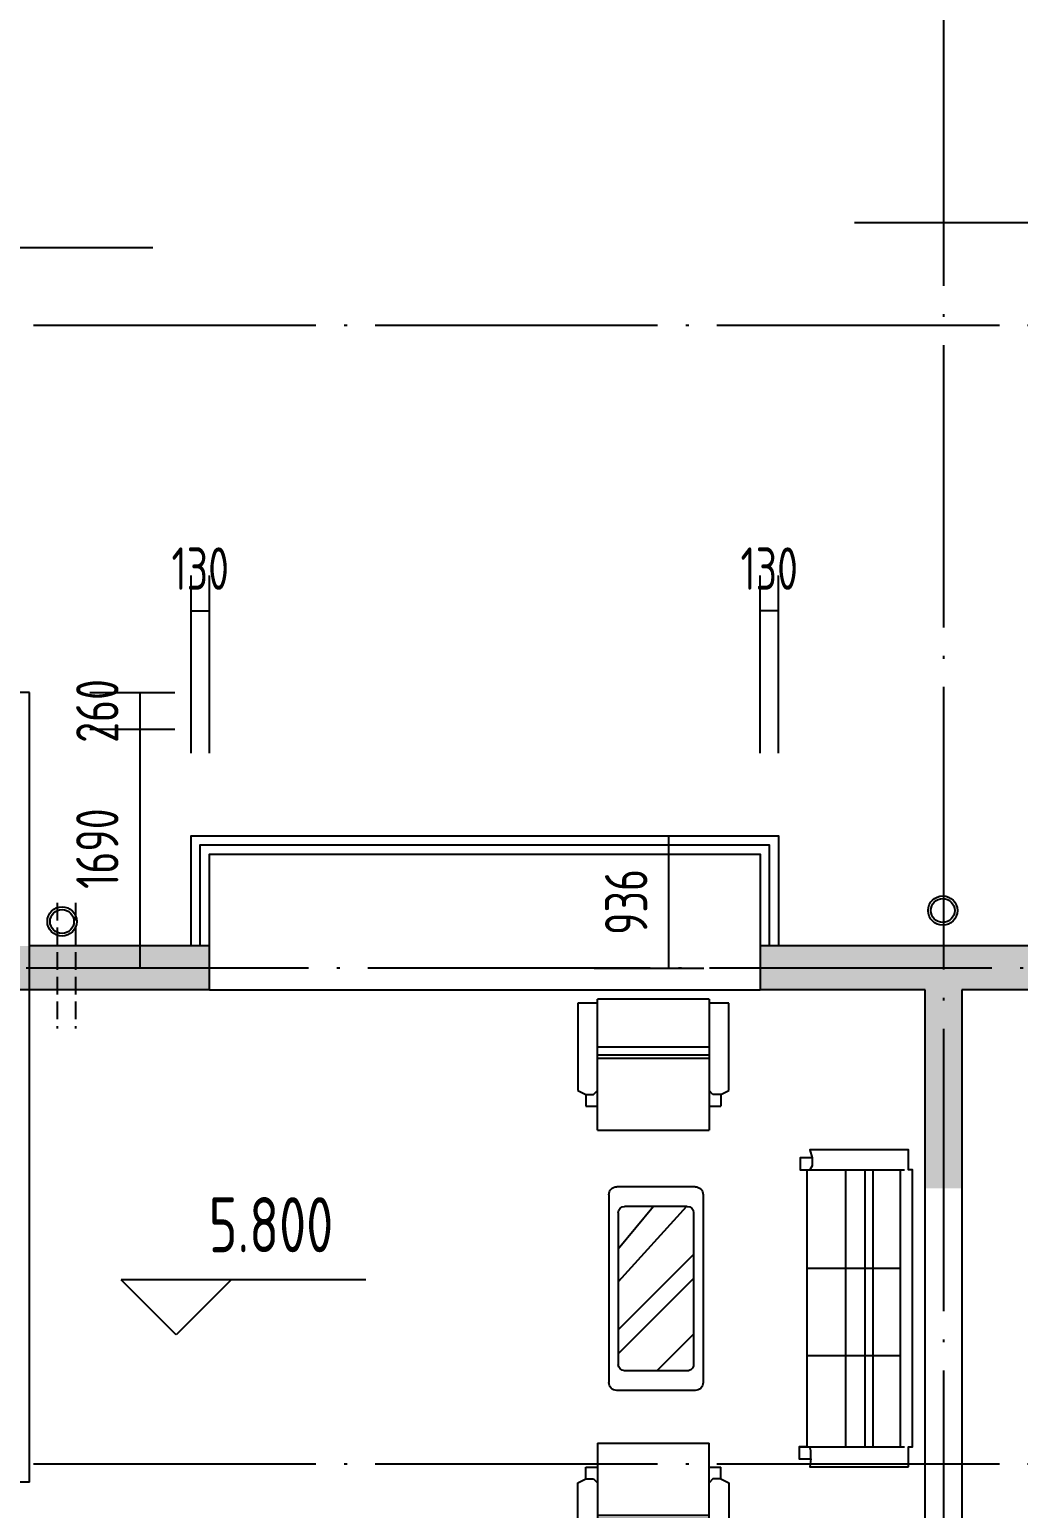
# Model space of a CAD drawing. Extents: x -726032 to 135930, y -151624 to 587044.
# Drawn here: x -695618 to -688614, y 509276 to 519746 of the extents above; entities that cross this region are included whole.
import ezdxf
from ezdxf.enums import TextEntityAlignment as Align

# ---------------------------------------------------------------- set-up
doc = ezdxf.new("R2010")
doc.units = 0
doc.header["$LTSCALE"] = 1000
doc.header["$MEASUREMENT"] = 0
doc.linetypes.add('DASH', pattern=[0.35, 0.25, -0.1])
doc.linetypes.add('DOTE', pattern=[2.42, 2, -0.2, 0.02, -0.2])
doc.layers.get('DEFPOINTS').update_dxf_attribs({"color": 1, "linetype": 'CONTINUOUS'})
for name, color, linetype in [('COLUMN', 170, 'CONTINUOUS'), ('DOTE', 8, 'DOTE'), ('PUB_DIM', 245, 'CONTINUOUS'), ('WALL', 255, 'CONTINUOUS'), ('WINDOW', 155, 'CONTINUOUS'), ('家具', 252, 'CONTINUOUS'), ('引线', 213, 'CONTINUOUS'), ('空调', 245, 'CONTINUOUS'), ('雨水管', 20, 'CONTINUOUS')]:
    doc.layers.add(name, color=color, linetype=linetype)
doc.styles.add('DIM_FONT', font='isocp.shx', dxfattribs={"width": 0.8})
doc.dimstyles.new('DIMB', dxfattribs={"dimtxt": 300, "dimasz": 1, "dimexe": 250, "dimexo": 300, "dimgap": 150, "dimtad": 1, "dimdec": 0, "dimzin": 0, "dimdsep": 46, "dimtxsty": 'DIM_FONT', "dimcen": 0.09, "dimse2": 1, "dimclrt": 142, "dimadec": 0, "dimazin": 0, "dimtfac": 1, "dimtdec": 0, "dimtix": 1, "dimtmove": 2, "dimatfit": 3, "dimfxl": 1, "dimtolj": 1, "dimtzin": 0, "dimarcsym": 0})
doc.dimstyles.new('DIMN', dxfattribs={"dimtxt": 300, "dimasz": 1, "dimexe": 250, "dimexo": 300, "dimgap": 150, "dimtad": 1, "dimdec": 0, "dimzin": 0, "dimdsep": 46, "dimtxsty": 'DIM_FONT', "dimcen": 0.09, "dimclrt": 142, "dimadec": 0, "dimazin": 0, "dimtfac": 1, "dimtdec": 0, "dimtix": 1, "dimtmove": 2, "dimatfit": 3, "dimfxl": 1, "dimtolj": 1, "dimtzin": 0, "dimarcsym": 0})

# ---------------------------------------------------------------- blocks, each defined once
blk = doc.blocks.new('*D1038')
at = {"layer": 'DEFPOINTS', "color": 0, "transparency": 16777216}
for p in [(-691918, 514038), (-691918, 513102), (-691092, 513102)]:
    blk.add_point(p, dxfattribs=at)
at = {"layer": 'PUB_DIM', "color": 0, "lineweight": -2, "transparency": 16777216}
for p, q in [((-691618, 514038), (-690842, 514038)), ((-691092, 514037), (-691092, 513103)), ((-691618, 513102), (-690842, 513102))]:
    blk.add_line(p, q, dxfattribs=at)
at = {"layer": 'PUB_DIM', "color": 0, "transparency": 16777216}
for points in [[(-691092, 514037), (-691092, 514037), (-691092, 514038)], [(-691092, 513103), (-691092, 513103), (-691092, 513102)]]:
    blk.add_solid(points, dxfattribs=at)
at = {"layer": 'PUB_DIM', "color": 142, "transparency": 16777216, "insert": (-691392, 513570), "char_height": 300, "attachment_point": 5, "rotation": 90, "style": 'DIM_FONT'}
blk.add_mtext('\\A1;936', dxfattribs=at)
blk = doc.blocks.new('*D1042')
at = {"layer": 'DEFPOINTS', "color": 0, "transparency": 16777216}
for p in [(-695490, 515052), (-695490, 514792), (-694838, 514792)]:
    blk.add_point(p, dxfattribs=at)
at = {"layer": 'PUB_DIM', "color": 0, "lineweight": -2, "transparency": 16777216}
for p, q in [((-695190, 515052), (-694588, 515052)), ((-694838, 515053), (-694838, 515054)), ((-694838, 515052), (-694838, 514792)), ((-695190, 514792), (-694588, 514792)), ((-694838, 514791), (-694838, 514790))]:
    blk.add_line(p, q, dxfattribs=at)
at = {"layer": 'PUB_DIM', "color": 0, "transparency": 16777216}
for points in [[(-694838, 515053), (-694838, 515053), (-694838, 515052)], [(-694838, 514791), (-694838, 514791), (-694838, 514792)]]:
    blk.add_solid(points, dxfattribs=at)
at = {"layer": 'PUB_DIM', "color": 142, "transparency": 16777216, "insert": (-695138, 514922), "char_height": 300, "attachment_point": 5, "rotation": 90, "style": 'DIM_FONT'}
blk.add_mtext('\\A1;260', dxfattribs=at)
blk = doc.blocks.new('*D3730')
at = {"layer": 'DEFPOINTS', "color": 0, "transparency": 16777216}
for p in [(-695490, 514792), (-695490, 513102), (-694838, 513102)]:
    blk.add_point(p, dxfattribs=at)
at = {"layer": 'PUB_DIM', "color": 0, "lineweight": -2, "transparency": 16777216}
for p, q in [((-695190, 514792), (-694588, 514792)), ((-694838, 514791), (-694838, 513103))]:
    blk.add_line(p, q, dxfattribs=at)
at = {"layer": 'PUB_DIM', "color": 0, "transparency": 16777216}
for points in [[(-694838, 514791), (-694838, 514791), (-694838, 514792)], [(-694838, 513103), (-694838, 513103), (-694838, 513102)]]:
    blk.add_solid(points, dxfattribs=at)
at = {"layer": 'PUB_DIM', "color": 142, "transparency": 16777216, "insert": (-695138, 513947), "char_height": 300, "attachment_point": 5, "rotation": 90, "style": 'DIM_FONT'}
blk.add_mtext('\\A1;1690', dxfattribs=at)
blk = doc.blocks.new('A$C3D9F154E')
at = {"layer": '家具', "linetype": 'ByBlock'}
for p, q in [((1000, 3110), (1108.1, 3110)), ((1000, 2634.5), (1000, 3110)), ((1108.1, 3131.6), (1108.1, 2418.4)), ((1108.1, 3131.6), (1715, 3131.6)), ((1715, 2418.4), (1715, 3131.6)), ((1715, 3110), (1823.1, 3110)), ((1823.1, 3110), (1823.1, 2634.5)), ((1715, 2872.2), (1108.1, 2872.2)), ((1715, 2829), (1108.1, 2829)), ((1715, 2809.7), (1108.1, 2809.7)), ((1043.3, 2612.9), (1000, 2634.5)), ((1043.3, 2612.9), (1086.5, 2612.9)), ((1043.3, 2612.9), (1043.3, 2548)), ((1086.5, 2612.9), (1108.1, 2634.5)), ((1736.6, 2612.9), (1715, 2634.5)), ((1779.8, 2612.9), (1736.6, 2612.9)), ((1823.1, 2634.5), (1779.8, 2612.9)), ((1779.8, 2612.9), (1779.8, 2548)), ((1108.1, 2548), (1043.3, 2548)), ((1779.8, 2548), (1715, 2548)), ((1715, 2418.4), (1108.1, 2418.4)), ((1108.1, 0), (1108.1, 713.2)), ((1715, 713.2), (1108.1, 713.2)), ((1715, 713.2), (1715, 0)), ((1043.3, 518.7), (1043.3, 583.5)), ((1108.1, 583.5), (1043.3, 583.5)), ((1779.8, 583.5), (1715, 583.5)), ((1779.8, 518.7), (1779.8, 583.5)), ((1043.3, 518.7), (1000, 497.1)), ((1000, 497.1), (1000, 21.6)), ((1043.3, 518.7), (1086.5, 518.7)), ((1086.5, 518.7), (1108.1, 497.1)), ((1736.6, 518.7), (1715, 497.1)), ((1779.8, 518.7), (1736.6, 518.7)), ((1823.1, 497.1), (1779.8, 518.7)), ((1823.1, 21.6), (1823.1, 497.1)), ((1715, 321.9), (1108.1, 321.9)), ((1715, 302.6), (1108.1, 302.6)), ((1715, 259.4), (1108.1, 259.4)), ((1000, 21.6), (1108.1, 21.6)), ((1108.1, 0), (1715, 0)), ((1715, 21.6), (1823.1, 21.6))]:
    blk.add_line(p, q, dxfattribs=at)
at = {"layer": '家具'}
for p, q in [((545.9, 2267.8), (545.9, 2224.6)), ((610.7, 2203), (43.2, 2203)), ((64.8, 693.4), (64.8, 2203)), ((216.1, 2203), (216.1, 693.4)), ((259.4, 2203), (259.4, 693.4)), ((364.5, 2203), (364.5, 693.4)), ((545.9, 2224.6), (559, 2203)), ((1183.6, 2109.5), (1611.1, 2109.5)), ((1140.8, 2066.8), (1140.8, 1043.5)), ((1653.8, 2066.8), (1653.8, 1043.5)), ((1192.1, 1968.4), (1192.1, 1141.8)), ((1226.3, 2002.6), (1568.3, 2002.6)), ((1231.6, 2002.6), (1602.5, 1591.7)), ((1410.7, 2002.6), (1602.5, 1770.8)), ((1602.5, 1968.4), (1602.5, 1141.8)), ((1192.1, 1741.3), (1602.5, 1330.9)), ((575.2, 1665.9), (64.8, 1665.9)), ((1192.1, 1609.6), (1602.5, 1199.2)), ((1192.1, 1307.4), (1391.9, 1107.6)), ((575.2, 1190.4), (64.8, 1190.4)), ((1226.3, 1107.6), (1568.3, 1107.6)), ((1183.6, 1000.8), (1611.1, 1000.8)), ((617.6, 693.4), (43.2, 693.4)), ((552.8, 671.7), (559, 693.4)), ((552.8, 628.5), (552.8, 671.7))]:
    blk.add_line(p, q, dxfattribs=at)
blk.add_lwpolyline([(21.6, 585.3), (21.6, 693.4), (0, 693.4), (0, 2203), (21.6, 2203), (21.6, 2311.1), (559, 2311.1), (545.9, 2267.8), (610.7, 2267.8), (610.7, 2203), (575.2, 2203), (575.2, 693.4), (617.6, 693.4), (617.6, 628.5), (552.8, 628.5), (559, 585.3)], close=True, dxfattribs=at)
for centre, radius, start, end in [((1183.6, 2066.8), 42.8, 89.99998, 179.99998), ((1611.1, 2066.8), 42.8, 359.99998, 89.99998), ((1226.3, 1968.4), 34.2, 89.99998, 179.99998), ((1568.3, 1968.4), 34.2, 359.99998, 89.99998), ((1226.3, 1141.8), 34.2, 179.99998, 269.99998), ((1568.3, 1141.8), 34.2, 269.99998, 359.99998), ((1183.6, 1043.5), 42.8, 179.99998, 269.99998), ((1611.1, 1043.5), 42.8, 269.99998, 359.99998)]:
    blk.add_arc(centre, radius, start, end, dxfattribs=at)
blk = doc.blocks.new('*D1053')
at = {"layer": 'DEFPOINTS', "color": 0, "transparency": 16777216}
for p in [(-694344, 515630), (-694474, 514323), (-694344, 514323)]:
    blk.add_point(p, dxfattribs=at)
at = {"layer": 'PUB_DIM', "color": 0, "lineweight": -2, "transparency": 16777216}
for p, q in [((-694474, 514623), (-694474, 515880)), ((-694344, 514623), (-694344, 515880)), ((-694475, 515630), (-694476, 515630)), ((-694474, 515630), (-694344, 515630)), ((-694343, 515630), (-694342, 515630))]:
    blk.add_line(p, q, dxfattribs=at)
at = {"layer": 'PUB_DIM', "color": 0, "transparency": 16777216}
for points in [[(-694475, 515630), (-694475, 515630), (-694474, 515630)], [(-694343, 515630), (-694343, 515630), (-694344, 515630)]]:
    blk.add_solid(points, dxfattribs=at)
at = {"layer": 'PUB_DIM', "color": 142, "transparency": 16777216, "insert": (-694409, 515930), "char_height": 300, "attachment_point": 5, "style": 'DIM_FONT'}
blk.add_mtext('\\A1;130', dxfattribs=at)
blk = doc.blocks.new('*D1054')
at = {"layer": 'DEFPOINTS', "color": 0, "transparency": 16777216}
for p in [(-690444, 515630), (-690444, 514323), (-690314, 514323)]:
    blk.add_point(p, dxfattribs=at)
at = {"layer": 'PUB_DIM', "color": 0, "lineweight": -2, "transparency": 16777216}
for p, q in [((-690444, 514623), (-690444, 515880)), ((-690314, 514623), (-690314, 515880)), ((-690445, 515630), (-690446, 515630)), ((-690314, 515630), (-690444, 515630)), ((-690313, 515630), (-690312, 515630))]:
    blk.add_line(p, q, dxfattribs=at)
at = {"layer": 'PUB_DIM', "color": 0, "transparency": 16777216}
for points in [[(-690445, 515630), (-690445, 515630), (-690444, 515630)], [(-690313, 515630), (-690313, 515630), (-690314, 515630)]]:
    blk.add_solid(points, dxfattribs=at)
at = {"layer": 'PUB_DIM', "color": 142, "transparency": 16777216, "insert": (-690379, 515930), "char_height": 300, "attachment_point": 5, "style": 'DIM_FONT'}
blk.add_mtext('\\A1;130', dxfattribs=at)

msp = doc.modelspace()

# ---------------------------------------------------------------- linework, layer by layer
at = {"layer": 'COLUMN'}
for points in [[(-696631.9, 513258.4), (-696631.9, 512946.4), (-694343.9, 513258.4), (-694343.9, 512946.4)], [(-690443.9, 513258.4), (-690443.9, 512946.4), (-687843.9, 513258.4), (-687843.9, 512946.4)], [(-689273.9, 512946.4), (-689273.9, 511542.4), (-689013.9, 512946.4), (-689013.9, 511542.4)]]:
    msp.add_solid(points, dxfattribs=at)
at = {"layer": 'DOTE'}
for p, q in [((-689143.9, 522352), (-689143.9, 491880.4)), ((-712529.2, 517652.4), (-642897.4, 517652.4)), ((-712581.2, 513102.4), (-642897.4, 513102.4)), ((-712529.2, 509592.4), (-642897.4, 509592.4))]:
    msp.add_line(p, q, dxfattribs=at)
at = {"layer": 'PUB_DIM'}
for p, q in [((-694578.8, 510505.1), (-694968.8, 510895.1)), ((-693237, 510895.1), (-694968.8, 510895.1)), ((-694188.8, 510895.1), (-694578.8, 510505.1))]:
    msp.add_line(p, q, dxfattribs=at)
at = {"layer": 'WALL'}
for p, q in [((-695617.9, 515052.4), (-695929.9, 515052.4)), ((-695617.9, 509462.4), (-695617.9, 515052.4)), ((-694343.9, 513258.4), (-695617.9, 513258.4)), ((-694343.9, 512946.4), (-694343.9, 513258.4)), ((-687843.9, 513258.4), (-690443.9, 513258.4)), ((-690443.9, 513258.4), (-690443.9, 512946.4)), ((-694343.9, 512946.4), (-696631.9, 512946.4)), ((-689273.9, 512946.4), (-690443.9, 512946.4)), ((-689273.9, 507382.4), (-689273.9, 512946.4)), ((-687843.9, 512946.4), (-689013.9, 512946.4)), ((-689013.9, 512946.4), (-689013.9, 507382.4)), ((-695617.9, 509462.4), (-696631.9, 509462.4))]:
    msp.add_line(p, q, dxfattribs=at)
at = {"layer": 'WINDOW'}
msp.add_line((-694343.9, 512946.4), (-690443.9, 512946.4), dxfattribs=at)
for points in [[(-694473.9, 513258.4), (-694473.9, 514038.4), (-690313.9, 514038.4), (-690313.9, 513258.4)], [(-694408.9, 513258.4), (-694408.9, 513973.4), (-690378.9, 513973.4), (-690378.9, 513258.4)], [(-694343.9, 513258.4), (-694343.9, 513908.4), (-690443.9, 513908.4), (-690443.9, 513258.4)]]:
    msp.add_lwpolyline(points, dxfattribs=at)
at = {"layer": '引线'}
msp.add_line((-699235.6, 518203), (-694743.9, 518203), dxfattribs=at)
msp.add_lwpolyline([(-679679.9, 519527.3), (-680479.9, 518377.6), (-689775.2, 518377.6)], dxfattribs=at)
at = {"layer": '空调', "linetype": 'DASH', "ltscale": 0.5}
for p, q in [((-695422.9, 513564.2), (-695422.9, 512674.8)), ((-695292.9, 513564.2), (-695292.9, 512674.8))]:
    msp.add_line(p, q, dxfattribs=at)
at = {"layer": '雨水管'}
for centre, radius in [((-689149.9, 513509), 104), ((-689149.9, 513509), 84.5), ((-695388, 513431.8), 104), ((-695388, 513431.8), 84.5)]:
    msp.add_circle(centre, radius, dxfattribs=at)

# ---------------------------------------------------------------- block references
at = {"layer": '家具', "extrusion": (0, 0, -1), "xscale": 1.299999999999272, "yscale": 1.299999999999272, "zscale": -1.3}
msp.add_blockref('A$C3D9F154E', (689364.9, 508810.4), dxfattribs=at)

# ---------------------------------------------------------------- texts
at = {"layer": 'PUB_DIM', "style": 'DIM_FONT', "width": 0.8}
msp.add_text('5.800', height=390, dxfattribs=at).set_placement((-693907.9, 511285.1), align=Align.MIDDLE)

# ---------------------------------------------------------------- dimensions: what is measured, and where the dimension line sits
at = {"layer": 'PUB_DIM'}
for base, p1, p2, picture, middle in [((-694343.9, 515629.8), (-694473.9, 514322.6), (-694343.9, 514322.6), '*D1053', (-694408.9, 515929.8)), ((-690443.9, 515629.8), (-690313.9, 514322.6), (-690443.9, 514322.6), '*D1054', (-690378.9, 515929.8))]:
    dim = msp.add_linear_dim(base=base, p1=p1, p2=p2, dimstyle='DIMN', dxfattribs=at)
    dim.commit()
    dim.dimension.update_dxf_attribs({"geometry": picture, "text_midpoint": middle})
for base, p1, p2, dimstyle, picture, middle in [((-694837.8, 514792.4), (-695490.2, 515052.4), (-695490.2, 514792.4), 'DIMN', '*D1042', (-695137.8, 514922.4)), ((-694837.8, 513102.4), (-695490.2, 514792.4), (-695490.2, 513102.4), 'DIMB', '*D3730', (-695137.8, 513947.4)), ((-691091.9, 513102.4), (-691918.3, 514038.4), (-691918.3, 513102.4), 'DIMN', '*D1038', (-691391.9, 513570.4))]:
    dim = msp.add_linear_dim(base=base, p1=p1, p2=p2, angle=270, dimstyle=dimstyle, dxfattribs=at)
    dim.commit()
    dim.dimension.update_dxf_attribs({"geometry": picture, "text_midpoint": middle})

doc.saveas('drawing.dxf')
